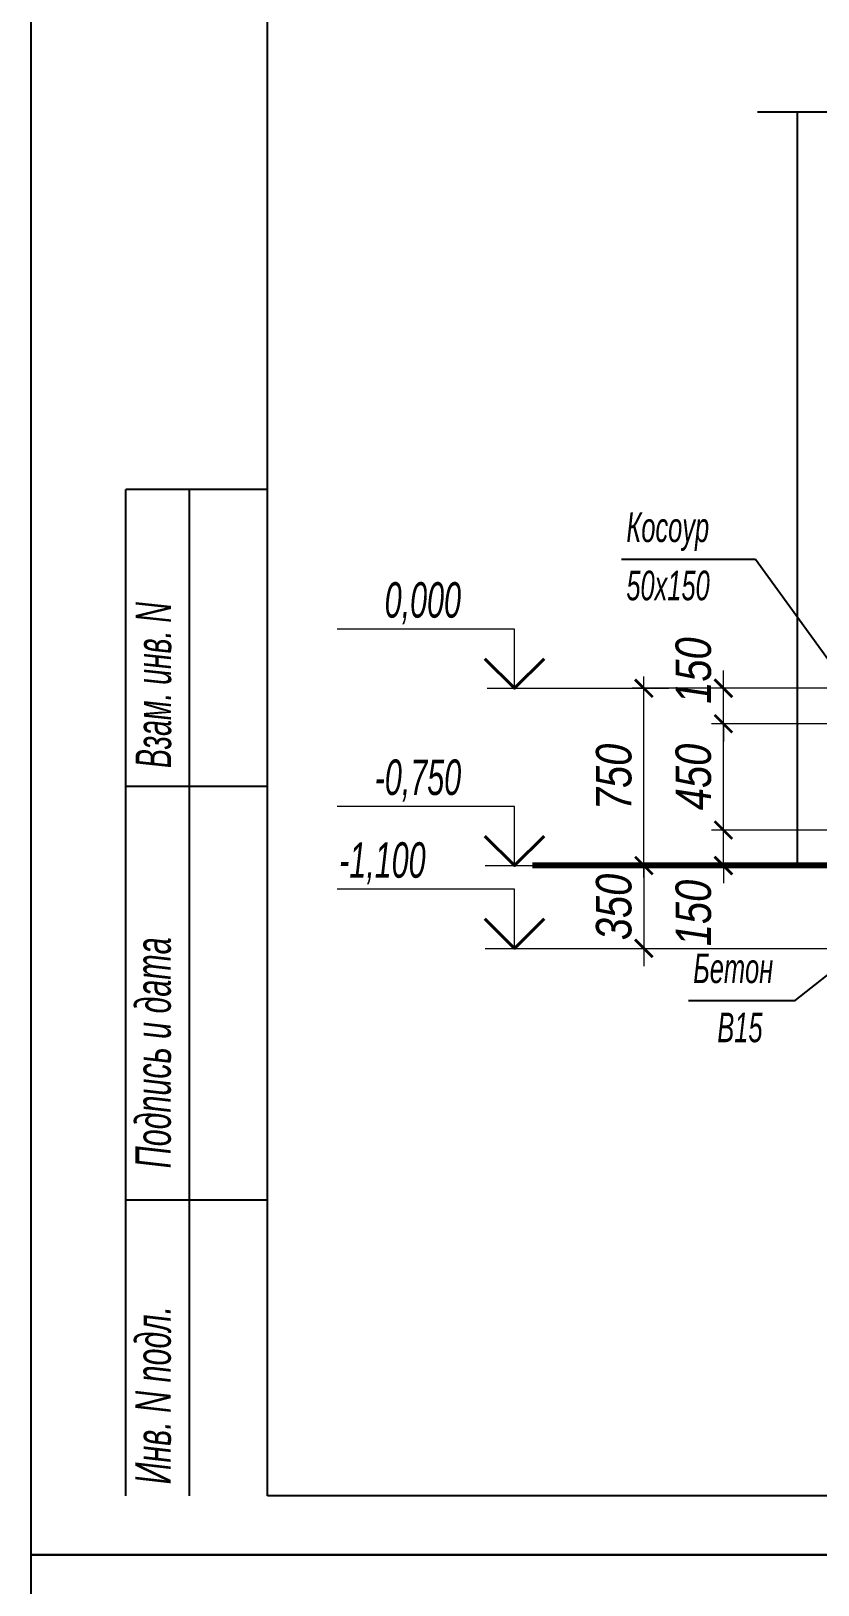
# Model space of a CAD drawing. Header units: millimetres. Extents: x 1582001 to 3303937, y 226471 to 491235.
# Drawn here: x 1582001 to 1588654, y 320700 to 333845 of the extents above; entities that cross this region are included whole.
import ezdxf

# ---------------------------------------------------------------- set-up
doc = ezdxf.new("R2010")
doc.units = ezdxf.units.MM
doc.layers.get('Defpoints').update_dxf_attribs({"color": 255, "lineweight": 30})
doc.layers.add('Rasmer', color=135, linetype='Continuous')
doc.layers.add('Формуляр', color=138, linetype='Continuous')
for name, color, linetype, lineweight in [('Интерьер - Лестница_Ном_пера__1', 7, 'Continuous', 13), ('Размер', 84, 'Continuous', 20), ('Размеры', 7, 'Continuous', 18)]:
    doc.layers.add(name, color=color, linetype=linetype, lineweight=lineweight)
doc.styles.add('STYLE1', font='ARIALNI.TTF', dxfattribs={"height": 300})
doc.styles.add('стиль1', font='ARIALNI.TTF', dxfattribs={"width": 0.98, "height": 300})
doc.dimstyles.new('50', dxfattribs={"dimtxt": 270, "dimasz": 150, "dimexe": 100, "dimexo": 100, "dimgap": 100, "dimtad": 1, "dimdec": 0, "dimlfac": 0.5, "dimzin": 0, "dimdsep": 46, "dimtxsty": 'стиль1', "dimblk": 'ARCHTICK', "dimcen": 0, "dimdle": 100, "dimclrd": 256, "dimclre": 256, "dimclrt": 256, "dimadec": 0, "dimazin": 0, "dimtfac": 1, "dimtdec": 0, "dimtix": 1, "dimtmove": 1, "dimatfit": 0, "dimldrblk": 'DOTSMALL', "dimfxl": 0, "dimtolj": 1, "dimtzin": 0, "dimlwd": -1, "dimlwe": -1, "dimarcsym": 0})

# ---------------------------------------------------------------- blocks, each defined once
blk = doc.blocks.new('_ArchTick')
at = {"color": 0, "linetype": 'ByBlock', "const_width": 0.15}
blk.add_lwpolyline([(-0.5, -0.5), (0.5, 0.5)], dxfattribs=at)
blk = doc.blocks.new('*D1027')
at = {"layer": 'Defpoints', "color": 0, "lineweight": -3, "ltscale": 100, "transparency": 16777216}
for p in [(1816085, 241461), (1817209, 241461), (1816596, 241161)]:
    blk.add_point(p, dxfattribs=at)
at = {"layer": 'Размер', "ltscale": 100, "transparency": 16777216}
for p, q in [((1816085, 241461), (1816085, 241611)), ((1817109, 241461), (1815985, 241461)), ((1816085, 241161), (1816085, 241461)), ((1816496, 241161), (1815985, 241161)), ((1816085, 241161), (1816085, 241011))]:
    blk.add_line(p, q, dxfattribs=at)
at = {"layer": 'Размер', "ltscale": 100, "transparency": 16777216, "xscale": 150, "yscale": 150, "zscale": 150}
for p, rotation in [((1816085, 241461), 270), ((1816085, 241161), 90)]:
    blk.add_blockref('_ArchTick', p, dxfattribs=dict(at, rotation=rotation))
at = {"layer": 'Размер', "ltscale": 100, "transparency": 16777216, "insert": (1815832, 240760), "char_height": 300, "attachment_point": 5, "rotation": 90, "style": 'стиль1'}
blk.add_mtext('\\A1;150', dxfattribs=at)
blk = doc.blocks.new('_DotSmall')
at = {"color": 0, "linetype": 'ByBlock', "const_width": 0.5}
blk.add_lwpolyline([(-0.0625, 0, 1), (0.0625, 0, 1)], format="xyb", close=True, dxfattribs=at)
blk = doc.blocks.new('*D1028')
at = {"layer": 'Defpoints', "color": 0, "lineweight": -3, "ltscale": 100, "transparency": 16777216}
for p in [(1816085, 242361), (1816883, 242361), (1817209, 241461)]:
    blk.add_point(p, dxfattribs=at)
at = {"layer": 'Размер', "ltscale": 100, "transparency": 16777216}
for p, q in [((1816085, 241361), (1816085, 242461)), ((1816783, 242361), (1815985, 242361)), ((1817109, 241461), (1815985, 241461))]:
    blk.add_line(p, q, dxfattribs=at)
at = {"layer": 'Размер', "ltscale": 100, "transparency": 16777216, "xscale": 150, "yscale": 150, "zscale": 150}
for p, rotation in [((1816085, 242361), 90), ((1816085, 241461), 270)]:
    blk.add_blockref('_ArchTick', p, dxfattribs=dict(at, rotation=rotation))
at = {"layer": 'Размер', "ltscale": 100, "transparency": 16777216, "insert": (1815832, 241911), "char_height": 300, "attachment_point": 5, "rotation": 90, "style": 'стиль1'}
blk.add_mtext('\\A1;450', dxfattribs=at)
blk = doc.blocks.new('*D1029')
at = {"layer": 'Defpoints', "color": 0, "lineweight": -3, "ltscale": 100, "transparency": 16777216}
for p in [(1816085, 242661), (1819209, 242661), (1818709, 242361)]:
    blk.add_point(p, dxfattribs=at)
at = {"layer": 'Размер', "ltscale": 100, "transparency": 16777216}
for p, q in [((1816085, 242661), (1816085, 242811)), ((1819109, 242661), (1815985, 242661)), ((1816085, 242361), (1816085, 242661)), ((1818609, 242361), (1815985, 242361)), ((1816085, 242361), (1816085, 242211))]:
    blk.add_line(p, q, dxfattribs=at)
at = {"layer": 'Размер', "ltscale": 100, "transparency": 16777216, "xscale": 150, "yscale": 150, "zscale": 150}
for p, rotation in [((1816085, 242661), 270), ((1816085, 242361), 90)]:
    blk.add_blockref('_ArchTick', p, dxfattribs=dict(at, rotation=rotation))
at = {"layer": 'Размер', "ltscale": 100, "transparency": 16777216, "insert": (1815832, 242811), "char_height": 300, "attachment_point": 5, "rotation": 90, "style": 'стиль1'}
blk.add_mtext('\\A1;150', dxfattribs=at)
blk = doc.blocks.new('*D1020')
at = {"layer": 'Defpoints', "color": 0, "lineweight": -3, "ltscale": 100, "transparency": 16777216}
for p in [(1815412, 242661), (1816395, 242661), (1816395, 241161)]:
    blk.add_point(p, dxfattribs=at)
at = {"layer": 'Размер', "ltscale": 100, "transparency": 16777216}
for p, q in [((1816295, 242661), (1815312, 242661)), ((1815412, 241061), (1815412, 242761)), ((1816295, 241161), (1815312, 241161))]:
    blk.add_line(p, q, dxfattribs=at)
at = {"layer": 'Размер', "ltscale": 100, "transparency": 16777216, "xscale": 150, "yscale": 150, "zscale": 150}
for p, rotation in [((1815412, 242661), 90), ((1815412, 241161), 270)]:
    blk.add_blockref('_ArchTick', p, dxfattribs=dict(at, rotation=rotation))
at = {"layer": 'Размер', "ltscale": 100, "transparency": 16777216, "insert": (1815159, 241911), "char_height": 300, "attachment_point": 5, "rotation": 90, "style": 'стиль1'}
blk.add_mtext('\\A1;750', dxfattribs=at)
blk = doc.blocks.new('*D1037')
at = {"layer": 'Defpoints', "color": 0, "lineweight": -3, "ltscale": 100, "transparency": 16777216}
for p in [(1815144, 241161), (1815144, 240461), (1815412, 240461)]:
    blk.add_point(p, dxfattribs=at)
at = {"layer": 'Размер', "ltscale": 100, "transparency": 16777216}
for p, q in [((1815412, 241161), (1815412, 241311)), ((1815244, 241161), (1815512, 241161)), ((1815412, 241161), (1815412, 240461)), ((1815244, 240461), (1815512, 240461)), ((1815412, 240461), (1815412, 240311))]:
    blk.add_line(p, q, dxfattribs=at)
at = {"layer": 'Размер', "ltscale": 100, "transparency": 16777216, "xscale": 150, "yscale": 150, "zscale": 150}
for p, rotation in [((1815412, 241161), 270), ((1815412, 240461), 90)]:
    blk.add_blockref('_ArchTick', p, dxfattribs=dict(at, rotation=rotation))
at = {"layer": 'Размер', "ltscale": 100, "transparency": 16777216, "insert": (1815159, 240811), "char_height": 300, "attachment_point": 5, "rotation": 90, "style": 'стиль1'}
blk.add_mtext('\\A1;350', dxfattribs=at)
blk = doc.blocks.new('2-2')
at = {"color": 0, "lineweight": -3, "ltscale": 100}
blk.add_lwpolyline([(1816374.4, 247536.9), (1820429.6, 247536.9), (1820501.7, 247307), (1820501.7, 247787.4), (1820590.8, 247536.9), (1828346, 247536.9)], dxfattribs=at)
at = {"lineweight": -3, "ltscale": 100}
blk.add_lwpolyline([(1816708.8, 247536.9), (1816708.8, 241160.9)], dxfattribs=at)
at = {"layer": 'Rasmer', "ltscale": 2}
for p, q in [((1815223.7, 243751.9), (1816355.1, 243751.9)), ((1816355.1, 243751.9), (1818069.3, 241389)), ((1816692.3, 240020.7), (1817610.9, 240745.7)), ((1815789.2, 240020.7), (1816692.3, 240020.7))]:
    blk.add_line(p, q, dxfattribs=at)
at = {"layer": 'Интерьер - Лестница_Ном_пера__1', "linetype": 'Continuous', "lineweight": 80}
blk.add_line((1817475.5, 241160.9), (1814471.4, 241160.9), dxfattribs=at)
at = {"layer": 'Размеры'}
for points in [[(1814319, 242660.9), (1814319, 243160.9), (1812819, 243160.9)], [(1814087, 242660.9), (1815622.6, 242660.9)], [(1814319, 241160.9), (1814319, 241660.9), (1812819, 241660.9)], [(1814069.5, 241160.9), (1815144.1, 241160.9)], [(1814319, 240460.9), (1814319, 240960.9), (1812819, 240960.9)], [(1814069.5, 240460.9), (1817387.4, 240460.9)]]:
    blk.add_lwpolyline(points, dxfattribs=at)
at = {"layer": 'Размеры', "lineweight": 40}
for points in [[(1814569, 242910.9), (1814319, 242660.9), (1814069, 242910.9)], [(1814569, 241410.9), (1814319, 241160.9), (1814069, 241410.9)], [(1814569, 240710.9), (1814319, 240460.9), (1814069, 240710.9)]]:
    blk.add_lwpolyline(points, dxfattribs=at)
at = {"layer": 'Rasmer', "ltscale": 2, "style": 'STYLE1', "width": 0.75}
for s, p in [('Косоур', (1815264.5, 243898.2)), ('50х150', (1815264.5, 243405.7)), ('Бетон', (1815829.9, 240167.1)), ('В15', (1816033.5, 239667))]:
    blk.add_text(s, height=250, dxfattribs=at).set_placement(p)
at = {"layer": 'Размеры', "style": 'STYLE1', "width": 0.75}
for s, p in [('0,000', (1813221, 243258.3)), ('-0,750', (1813136.6, 241758.3)), ('-1,100', (1812836, 241058.3))]:
    blk.add_text(s, height=300, dxfattribs=at).set_placement(p)
at = {"layer": 'Размер', "ltscale": 100}
for base, p1, p2, picture, middle in [((1816085.3, 242660.9), (1818708.8, 242360.9), (1819208.8, 242660.9), '*D1029', (1816085.3, 242810.9)), ((1816085.3, 241460.9), (1816596.2, 241160.9), (1817208.8, 241460.9), '*D1027', (1816085.3, 240759.9))]:
    dim = blk.add_linear_dim(base=base, p1=p1, p2=p2, angle=90, dimstyle='50', dxfattribs=at)
    dim.commit()
    dim.dimension.update_dxf_attribs({"geometry": picture, "text_midpoint": middle, "dimtype": 128})
for base, p1, p2, picture, middle in [((1815411.7, 242660.9), (1816395.1, 241160.9), (1816395.1, 242660.9), '*D1020', (1815158.6, 241910.9)), ((1816085.3, 242360.9), (1817208.8, 241460.9), (1816883.4, 242360.9), '*D1028', (1815832.2, 241910.9)), ((1815411.7, 240460.9), (1815144.1, 241160.9), (1815144.1, 240460.9), '*D1037', (1815158.6, 240810.9))]:
    dim = blk.add_linear_dim(base=base, p1=p1, p2=p2, angle=90, dimstyle='50', dxfattribs=at)
    dim.commit()
    dim.dimension.update_dxf_attribs({"geometry": picture, "text_midpoint": middle})

msp = doc.modelspace()

# ---------------------------------------------------------------- linework, layer by layer
at = {"layer": 'Формуляр', "color": 0}
for p, q in [((1582800.9, 321455), (1582800.9, 329967.2)), ((1584000.9, 329967.2), (1582800.9, 329967.2)), ((1583340.3, 321455), (1583340.3, 329967.2)), ((1584000.9, 327455), (1582800.9, 327455)), ((1584000.9, 323955), (1582800.9, 323955)), ((1584000.9, 323955), (1582800.9, 323955))]:
    msp.add_line(p, q, dxfattribs=at)
for points in [[(1582000.9, 350654.9), (1624000.8, 350654.9), (1624000.8, 320955), (1582000.9, 320955)], [(1584000.9, 321455), (1584000.9, 350144.9), (1623500.8, 350144.9), (1623500.8, 321455)], [(1582000.9, 320955), (1624000.8, 320955), (1624000.8, 291255.1), (1582000.9, 291255.1)]]:
    msp.add_lwpolyline(points, close=True, dxfattribs=at)

# ---------------------------------------------------------------- block references
at = {"lineweight": -3}
msp.add_blockref('2-2', (-228230.3, 85624.1), dxfattribs=at)

# ---------------------------------------------------------------- texts
at = {"layer": 'Формуляр', "color": 0, "linetype": 'Continuous', "style": 'STYLE1'}
for s, width, p in [('Взам. инв. N', 0.7, (1583184.9, 327610.4)), ('Подпись и дата', 0.75, (1583182.1, 324224.8)), ('Инв. N подл.', 0.75, (1583182.1, 321551.4))]:
    msp.add_text(s, height=300, rotation=90, dxfattribs=dict(at, width=width)).set_placement(p)

doc.saveas('drawing.dxf')
